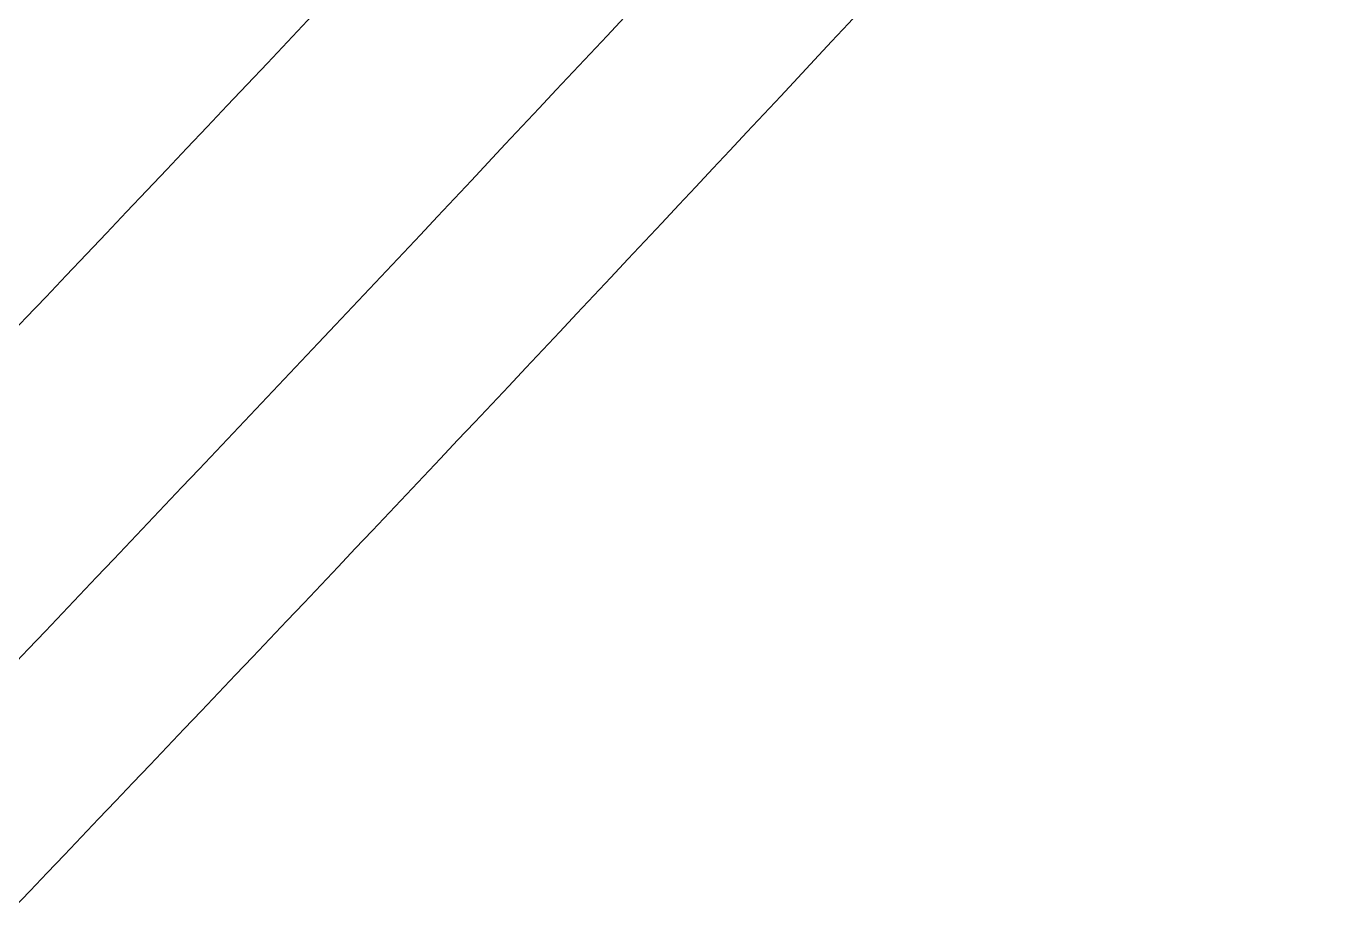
# Model space of a CAD drawing. Extents: x 99089 to 101049, y 99298 to 100905.
# Drawn here: x 100028.4 to 100090.5, y 100248.5 to 100290.6 of the extents above; entities that cross this region are included whole.
import ezdxf

# ---------------------------------------------------------------- set-up
doc = ezdxf.new("R2010")
doc.units = 0
for name, color, linetype in [('Survey Exist Alignments', 7, 'Continuous'), ('Survey Exist Pavement', 7, 'Continuous'), ('Survey Exist Surface', 7, 'Continuous')]:
    doc.layers.add(name, color=color, linetype=linetype)

msp = doc.modelspace()

# ---------------------------------------------------------------- linework, layer by layer
at = {"layer": 'Survey Exist Alignments'}
msp.add_arc((96176.994, 103936.285), 5312.809, 315.667749, 317.589451, dxfattribs=at)
at = {"layer": 'Survey Exist Pavement'}
for centre, radius, end in [((96430.976, 103688.155), 4946.737, 317.543247), ((96603.048, 103520.048), 4728.178, 317.499196)]:
    msp.add_arc(centre, radius, 315.667749, end, dxfattribs=at)
at = {"layer": 'Survey Exist Surface'}
for centre, radius, end in [((96430.976, 103688.155), 4938.737, 317.543247), ((96603.048, 103520.048), 4736.178, 317.499196)]:
    msp.add_arc(centre, radius, 315.667749, end, dxfattribs=at)

doc.saveas('drawing.dxf')
